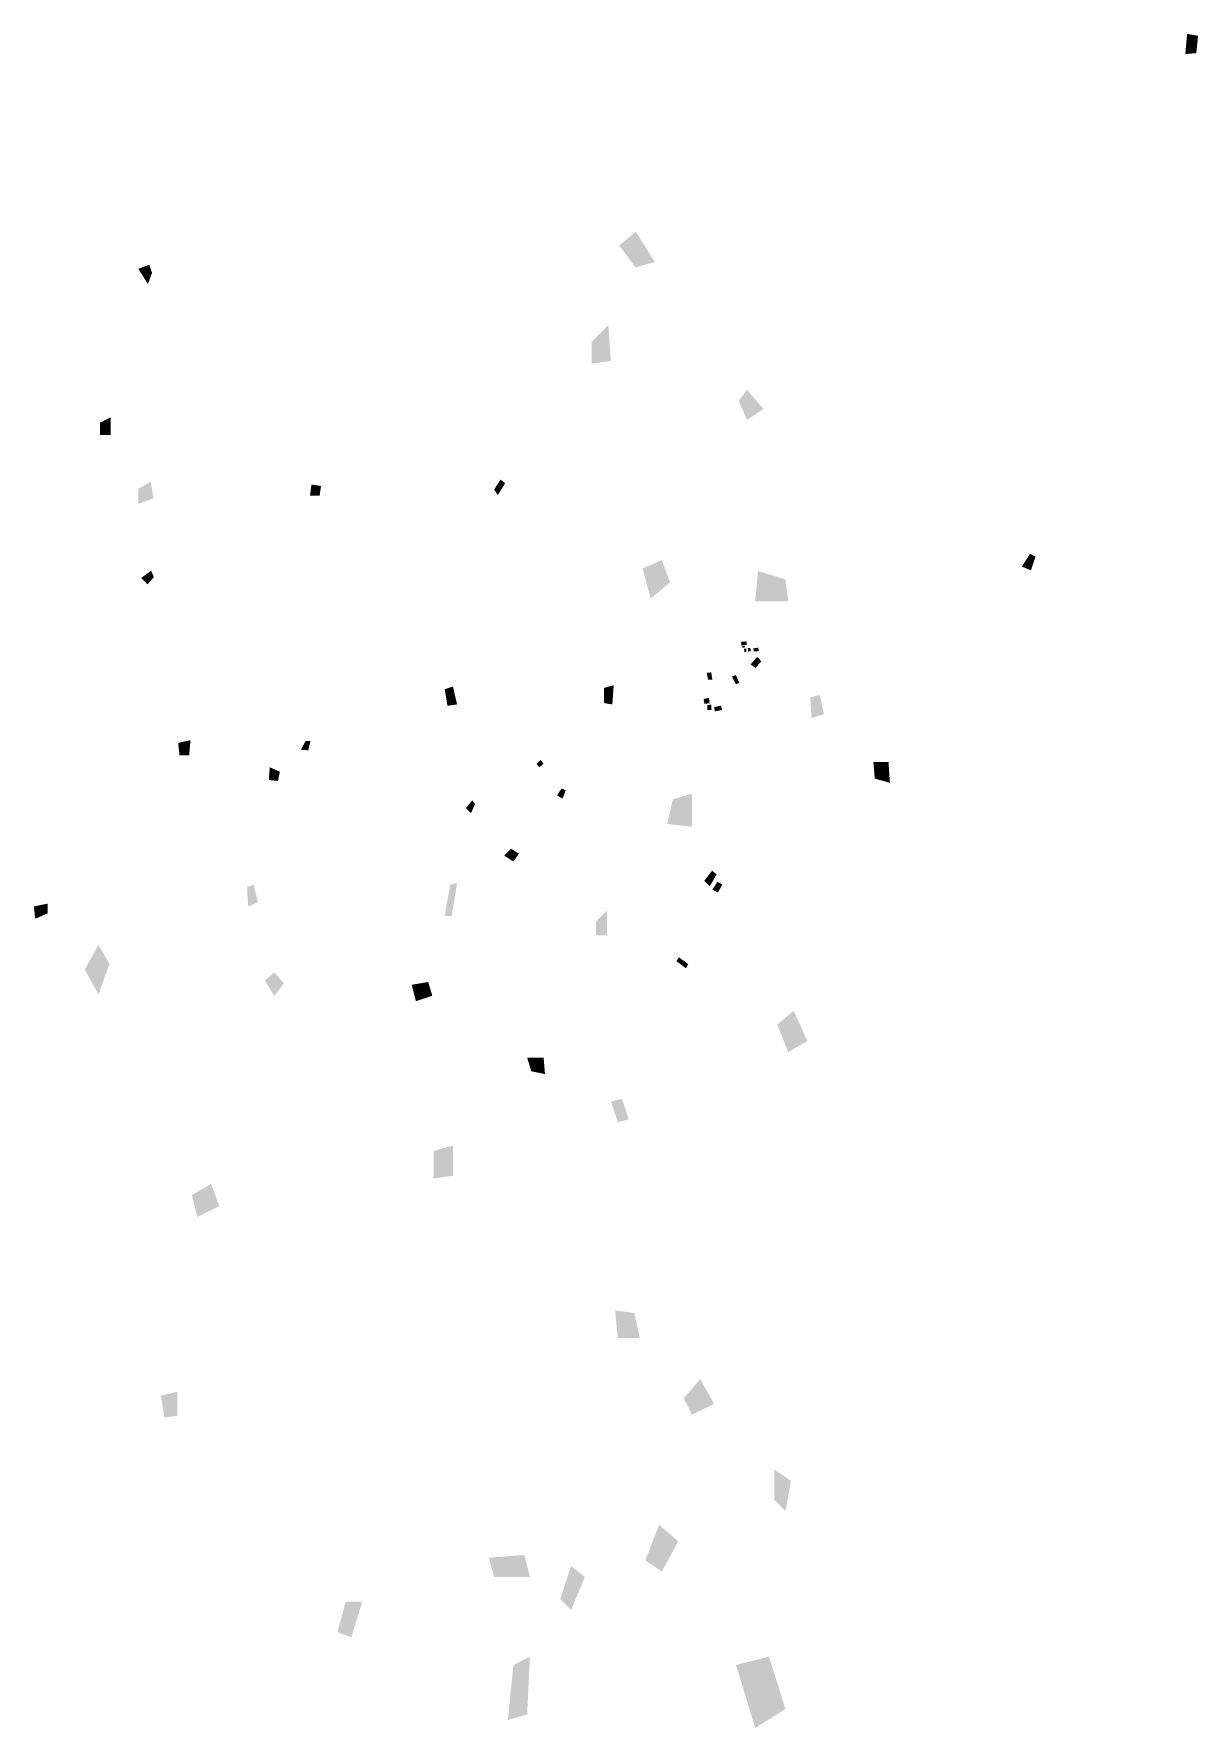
# Model space of a CAD drawing. Header units: inches. Extents: x 480149 to 484303, y 615558 to 621603.
import ezdxf

# ---------------------------------------------------------------- set-up
doc = ezdxf.new("R2010")
doc.units = ezdxf.units.IN
doc.header["$MEASUREMENT"] = 0

msp = doc.modelspace()

# ---------------------------------------------------------------- hatches: boundary and pattern name
for points in [[(484264.1, 621603.4), (484303.3, 621596.9), (484296.8, 621534.8), (484257.6, 621531.5), (484264.1, 621603.4)], [(482296.5, 620897.4), (482365.2, 620789.6), (482296.5, 620770), (482237.7, 620848.4), (482296.5, 620897.4)], [(480521.8, 620765.1), (480561, 620779.8), (480570.8, 620750.4), (480556.1, 620711.1), (480521.8, 620765.1)], [(482139.6, 620505.2), (482198.5, 620564.1), (482208.3, 620436.6), (482139.6, 620426.8), (482139.6, 620505.2)], [(482664.2, 620294.4), (482693.6, 620333.6), (482752.5, 620265), (482693.6, 620225.8), (482664.2, 620294.4)], [(480384.5, 620216), (480423.7, 620235.6), (480423.7, 620171.9), (480384.5, 620171.9), (480384.5, 620216)], [(480521.8, 619980.7), (480565.9, 620005.2), (480575.7, 619946.3), (480521.8, 619926.7), (480521.8, 619980.7)], [(481139.5, 619995.4), (481173.8, 619990.5), (481168.9, 619956.1), (481134.6, 619956.1), (481139.5, 619995.4)], [(481791.5, 619977.4), (481814.4, 620013.3), (481830.8, 620000.3), (481804.6, 619957.8), (481791.5, 619977.4)], [(483703.6, 619748.6), (483723.2, 619738.8), (483706.8, 619689.8), (483674.2, 619702.8), (483703.6, 619748.6)], [(480531.6, 619662), (480567.5, 619688.1), (480577.3, 619665.2), (480554.4, 619639.1), (480531.6, 619662)], [(482321, 619696.3), (482389.7, 619725.7), (482419.1, 619647.3), (482350.4, 619588.4), (482321, 619696.3)], [(482732.9, 619686.5), (482830.9, 619657.1), (482840.7, 619578.6), (482723, 619578.6), (482732.9, 619686.5)], [(482672.2, 619434.2), (482691.4, 619435.8), (482693.4, 619424.4), (482673.8, 619421.1), (482672.2, 619434.2)], [(482677.5, 619419.5), (482684.8, 619420.3), (482686.9, 619414.2), (482677.1, 619413.8), (482677.5, 619419.5)], [(482682.8, 619409.3), (482691, 619409.7), (482691, 619398.3), (482684.4, 619397.8), (482682.8, 619409.3)], [(482696.3, 619411.7), (482705.7, 619412.6), (482707.3, 619400.7), (482698.3, 619399.5), (482696.3, 619411.7)], [(482706.9, 619354.1), (482729.8, 619380.7), (482744.9, 619364.3), (482723.3, 619341.5), (482706.9, 619354.1)], [(482716.7, 619411.3), (482733.5, 619413.4), (482736.3, 619401.5), (482717.1, 619399.9), (482716.7, 619411.3)], [(482550.4, 619323.5), (482566, 619325.5), (482570, 619299.8), (482554.5, 619299), (482550.4, 619323.5)], [(482640.3, 619310), (482654.2, 619315.7), (482666.5, 619287.9), (482654.2, 619282.6), (482640.3, 619310)], [(481615.1, 619264.9), (481644.5, 619274.7), (481659.2, 619210.9), (481624.9, 619206), (481615.1, 619264.9)], [(482183.8, 619269.8), (482218.1, 619279.6), (482213.2, 619210.9), (482183.8, 619215.8), (482183.8, 619269.8)], [(482919.2, 619235.5), (482953.5, 619245.3), (482968.2, 619176.6), (482924.1, 619161.9), (482919.2, 619235.5)], [(482538.8, 619230.5), (482557.6, 619234.2), (482560.2, 619215.2), (482541.9, 619213), (482538.8, 619230.5)], [(482551.9, 619208.5), (482565.8, 619210.3), (482567.2, 619191.9), (482551.7, 619190.1), (482551.9, 619208.5)], [(482576.8, 619201.7), (482601.3, 619206.6), (482604.4, 619191.1), (482578.4, 619186.2), (482576.8, 619201.7)], [(480663.9, 619073.7), (480708.1, 619083.5), (480703.2, 619029.5), (480668.8, 619029.5), (480663.9, 619073.7)], [(481118.3, 619080.2), (481136.2, 619080.2), (481128.1, 619047.5), (481101.9, 619049.1), (481118.3, 619080.2)], [(481942.7, 618998.1), (481957, 619013.2), (481967.6, 618999.7), (481953.3, 618986.6), (481942.7, 618998.1)], [(483198.6, 619005), (483203.5, 618931.5), (483149.6, 618946.2), (483144.7, 619005), (483198.6, 619005)], [(480987.5, 618941.3), (480990.8, 618987), (481026.7, 618970.7), (481020.2, 618938), (480987.5, 618941.3)], [(482032.2, 618911.1), (482046.9, 618904.5), (482035.5, 618875.1), (482015.8, 618886.5), (482032.2, 618911.1)], [(482428.9, 618872.7), (482497.5, 618892.3), (482497.5, 618774.6), (482409.3, 618784.4), (482428.9, 618872.7)], [(481690.6, 618840.8), (481713.5, 618868.6), (481723.3, 618855.5), (481708.6, 618822.8), (481690.6, 618840.8)], [(481827.5, 618671.6), (481852, 618696.2), (481879.8, 618678.2), (481860.2, 618650.4), (481827.5, 618671.6)], [(482541.2, 618581.8), (482569, 618617.7), (482585.4, 618604.6), (482560.9, 618562.2), (482541.2, 618581.8)], [(480909.1, 618558.9), (480933.6, 618568.7), (480948.3, 618505), (480914, 618490.2), (480909.1, 618558.9)], [(481659.2, 618573.6), (481639.6, 618455.9), (481615.1, 618455.9), (481634.7, 618568.7), (481659.2, 618573.6)], [(482587.8, 618577.7), (482605.8, 618568.7), (482590.3, 618540.1), (482569.8, 618549.9), (482587.8, 618577.7)], [(480149.2, 618490.2), (480198.2, 618500.1), (480198.2, 618465.7), (480154.1, 618446.1), (480149.2, 618490.2)], [(482154.3, 618436.3), (482193.6, 618475.5), (482193.6, 618387.3), (482154.3, 618387.3), (482154.3, 618436.3)], [(480330.6, 618264.7), (480379.6, 618353), (480418.8, 618284.3), (480379.6, 618176.5), (480330.6, 618264.7)], [(482441.6, 618295), (482450.5, 618308.9), (482484, 618284.3), (482475.9, 618269.6), (482441.6, 618295)], [(480972.8, 618225.5), (481007.1, 618254.9), (481041.4, 618215.7), (481007.1, 618171.6), (480972.8, 618225.5)], [(481497.4, 618210.8), (481556.2, 618220.6), (481570.9, 618171.6), (481512.1, 618152), (481497.4, 618210.8)], [(482801.5, 618068.6), (482860.3, 618117.6), (482909.3, 618009.8), (482840.7, 617970.6), (482801.5, 618068.6)], [(481968, 617951), (481972.9, 617892.1), (481923.9, 617901.9), (481909.2, 617951), (481968, 617951)], [(482208.3, 617794.1), (482247.5, 617803.9), (482272, 617730.3), (482232.8, 617720.5), (482208.3, 617794.1)], [(481575.8, 617617.6), (481644.5, 617637.2), (481644.5, 617529.3), (481575.8, 617519.5), (481575.8, 617617.6)], [(480713, 617460.7), (480781.6, 617499.9), (480811, 617421.5), (480732.6, 617382.3), (480713, 617460.7)], [(482291.6, 617039.1), (482311.2, 616950.8), (482232.8, 616950.8), (482223, 617048.9), (482291.6, 617039.1)], [(482526.9, 616803.7), (482576, 616715.5), (482497.5, 616676.3), (482468.1, 616735.1), (482526.9, 616803.7)], [(480614.9, 616666.5), (480601.8, 616744.9), (480660.7, 616758), (480660.7, 616673), (480614.9, 616666.5)], [(482850.5, 616440.9), (482830.9, 616333.1), (482791.7, 616372.3), (482791.7, 616480.2), (482850.5, 616440.9)], [(482448.5, 616225.2), (482389.7, 616117.4), (482330.8, 616156.6), (482379.9, 616284.1), (482448.5, 616225.2)], [(481771.9, 616166.4), (481899.4, 616176.2), (481919, 616097.8), (481791.5, 616097.8), (481771.9, 616166.4)], [(482066.1, 615980.1), (482026.9, 616019.3), (482066.1, 616137), (482115.1, 616097.8), (482066.1, 615980.1)], [(481262.1, 616009.5), (481320.9, 616009.5), (481281.7, 615882), (481232.6, 615901.7), (481262.1, 616009.5)], [(481909.2, 615607.5), (481840.6, 615587.9), (481860.2, 615784), (481919, 615813.4), (481909.2, 615607.5)], [(482654.4, 615784), (482772.1, 615813.4), (482830.9, 615627.1), (482723, 615558.5), (482654.4, 615784)]]:
    msp.add_hatch(color=256).paths.add_polyline_path(points, flags=0)

doc.saveas('drawing.dxf')
